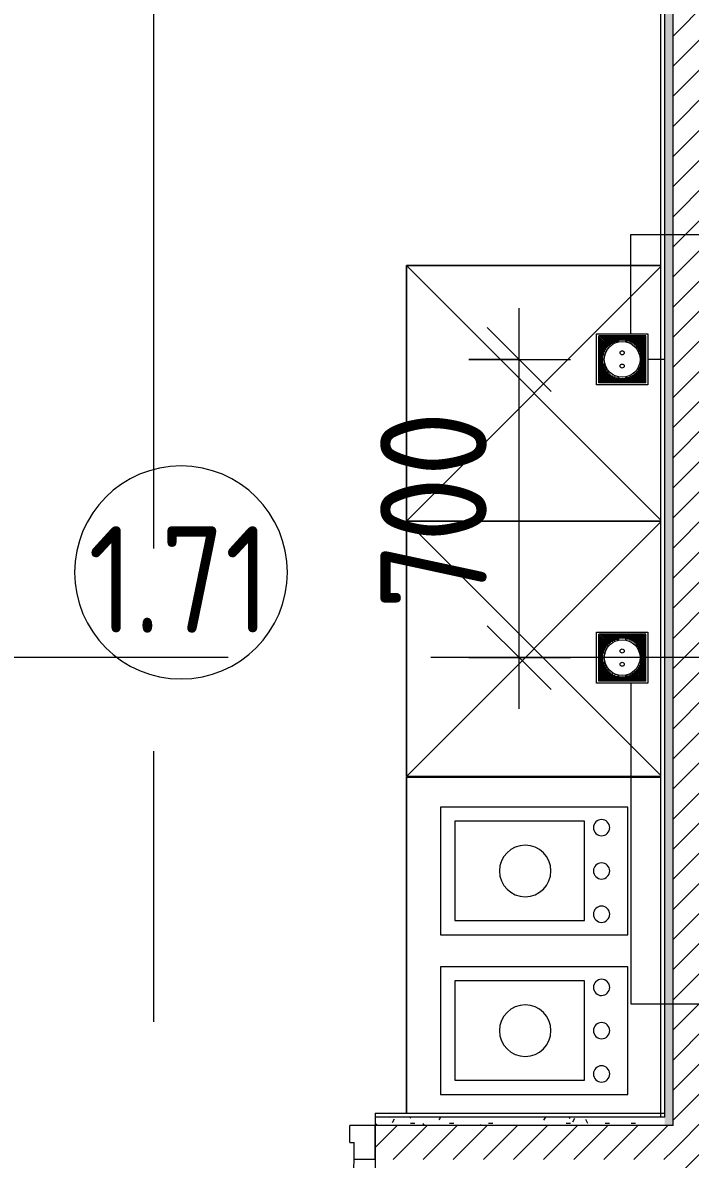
# Model space of a CAD drawing. Header units: millimetres. Extents: x 1322 to 199238, y -8553 to 29000.
# Drawn here: x 34870 to 36439, y 6621 to 9289 of the extents above; entities that cross this region are included whole.
import ezdxf

# ---------------------------------------------------------------- set-up
doc = ezdxf.new("R2010")
doc.units = ezdxf.units.MM
doc.linetypes.add('Осевая', pattern=[3175, 635, -476.25, 1587.5, -476.25])
for name, color, linetype, lineweight in [('A-ANNO-DIMS', 7, 'Continuous', 9), ('A-ANNO-DIMS-100', 7, 'Continuous', 9), ('A-AREA-IDEN', 7, 'Continuous', 9), ('A-DETL-GENF', 7, 'Continuous', 9), ('A-DOOR', 7, 'Continuous', 9), ('A-DOOR-1', 7, 'Continuous', 13), ('A-DOOR-FRAM', 7, 'Continuous', 13), ('E-ELEC-FIXT-IDEN', 7, 'Continuous', 9), ('I-WALL', 7, 'Continuous', 9), ('P-SANR-FIXT', 7, 'Continuous', 9), ('Оси-2', 7, 'Осевая', 9), ('Электрические приборы', 7, 'Continuous', 9)]:
    doc.layers.add(name, color=color, linetype=linetype, lineweight=lineweight)
for name, color, linetype, lineweight, true_color in [('A-WALL-1', 7, 'Continuous', 9, 0x3c3c3c), ('I-FURN-1', 7, 'Continuous', 9, 0xf0f0f0), ('Оси розеток', 7, 'Continuous', 9, 0xff1e23)]:
    doc.layers.add(name, color=color, linetype=linetype, lineweight=lineweight, true_color=true_color)
doc.styles.add('GOST Common_4', font='GOST_Common.ttf', dxfattribs={"width": 0.9, "height": 250})
doc.styles.add('ISOCPEUR', font='isocpeur.ttf', dxfattribs={"width": 0.9, "height": 250})
doc.dimstyles.new('ISO-2_5_0_9К_БОЛЬШОЙ_1', dxfattribs={"dimscale": 304.8, "dimtxt": 248.995294, "dimasz": 0.492126, "dimexe": 0.393701, "dimexo": 0.984252, "dimgap": 0, "dimtad": 1, "dimdec": 0, "dimrnd": 10, "dimzin": 0, "dimdsep": 46, "dimtxsty": 'ISOCPEUR', "dimblk1": 'OBLIQUE', "dimblk2": 'OBLIQUE', "dimsah": 1, "dimcen": 0.09, "dimdle": 0.393701, "dimazin": 0, "dimtfac": 1, "dimtdec": 4, "dimtix": 1, "dimtmove": 0, "dimatfit": 3, "dimfxl": 1, "dimtvp": 1, "dimtolj": 1, "dimtzin": 0, "dimarcsym": 2})
pattern_1 = [(45, (-75531.326, 0), (-35.35534, 35.35534), [])]
pattern_2 = [(0, (-75531.326, 0), (121.92, 30.48), [10.058, -81.382, 10.058, -81.382, -487.68]), (0, (-75531.326, 0), (121.92, 30.48), [-182.88, 10.058, -172.822, 10.058, -81.382, -213.36]), (0, (-75531.326, 0), (121.92, 30.48), [-457.2, 10.058, -50.902, 10.058, -142.342]), (120, (-75485.606, 15.24), (-87.356454, 90.345817), [10.058, -81.382, 10.058, -81.382, -487.68]), (120, (-75485.606, 15.24), (-87.356454, 90.345817), [-182.88, 10.058, -172.822, 10.058, -81.382, -213.36]), (120, (-75485.606, 15.24), (-87.356454, 90.345817), [-457.2, 10.058, -50.902, 10.058, -142.342]), (240, (-75470.366, 76.2), (-34.563546, -120.825817), [10.058, -81.382, 10.058, -81.382, -487.68]), (240, (-75470.366, 76.2), (-34.563546, -120.825817), [-182.88, 10.058, -172.822, 10.058, -81.382, -213.36]), (240, (-75470.366, 76.2), (-34.563546, -120.825817), [-457.2, 10.058, -50.902, 10.058, -142.342])]

# ---------------------------------------------------------------- blocks, each defined once
blk = doc.blocks.new('110_Дверь_СКБ_1Ст_Внутренняя1 - Д-8 950x2100h_охрана-32224770-План размещения напольных электротехнических лючков и розеток 1 этажа в осях 23_1-33')
at = {"layer": 'A-DOOR'}
blk.add_arc((437.5, 40), 850, 90, 180, dxfattribs=at)
at = {"layer": 'A-DOOR-1'}
for p, q in [((437.5, 890), (397.5, 890)), ((397.5, 40), (397.5, 890)), ((437.5, 890), (437.5, 40)), ((437.5, 40), (397.5, 40))]:
    blk.add_line(p, q, dxfattribs=at)
at = {"layer": 'A-DOOR-FRAM'}
for p, q in [((-462.5, 40), (-462.5, -40)), ((-462.5, 40), (-412.5, 40)), ((-412.5, 40), (-412.5, 0)), ((437.5, 40), (437.5, 0)), ((437.5, 40), (487.5, 40)), ((487.5, 40), (487.5, -40)), ((-402.5, 0), (-412.5, 0)), ((-402.5, 0), (-402.5, -40)), ((427.5, 0), (427.5, -40)), ((437.5, 0), (427.5, 0)), ((-462.5, -40), (-402.5, -40)), ((427.5, -40), (487.5, -40))]:
    blk.add_line(p, q, dxfattribs=at)
blk = doc.blocks.new('Блок Розеток и Выключателей - Блок Розеток и Выключателей_SK2-27368969-План размещения напольных электротехнических лючков и розеток 1 этажа в осях 23_1-33')
at = {"layer": 'A-DETL-GENF'}
for p, q in [((-60, -40), (60, -40)), ((-60, -160), (-60, -40)), ((-55.2, -44.8), (-55.2, -155.2)), ((55.2, -44.8), (-55.2, -44.8)), ((-52.8, -47.2), (-52.8, -152.8)), ((52.8, -47.2), (-52.8, -47.2)), ((50.4, -49.6), (-50.4, -49.6)), ((-50.4, -49.6), (-50.4, -150.4)), ((48, -52), (-48, -52)), ((-48, -52), (-48, -148)), ((48, -52), (48, -148)), ((50.4, -49.6), (50.4, -150.4)), ((52.8, -47.2), (52.8, -152.8)), ((55.2, -44.8), (55.2, -155.2)), ((60, -40), (60, -160)), ((45.6, -54.4), (-45.6, -54.4)), ((-45.6, -54.4), (-45.6, -145.6)), ((-9.6, -56.8), (-43.2, -56.8)), ((-43.2, -56.8), (-43.2, -92.8)), ((-16.8, -59.2), (-40.8, -59.2)), ((-40.8, -59.2), (-40.8, -83.2)), ((-21.6, -61.6), (-38.4, -61.6)), ((-38.4, -61.6), (-38.4, -78.4)), ((-26.4, -64), (-36, -64)), ((-36, -64), (-36, -73.6)), ((-28.8, -66.4), (-33.6, -66.4)), ((-33.6, -66.4), (-33.6, -71.2)), ((9.6, -56.8), (43.2, -56.8)), ((16.8, -59.2), (40.8, -59.2)), ((21.6, -61.6), (38.4, -61.6)), ((26.4, -64), (36, -64)), ((28.8, -66.4), (33.6, -66.4)), ((33.6, -66.4), (33.6, -71.2)), ((36, -64), (36, -73.6)), ((38.4, -61.6), (38.4, -78.4)), ((40.8, -59.2), (40.8, -83.2)), ((43.2, -56.8), (43.2, -92.8)), ((45.6, -54.4), (45.6, -145.6)), ((-43.2, -143.2), (-43.2, -107.2)), ((-40.8, -140.8), (-40.8, -116.8)), ((-38.4, -138.4), (-38.4, -121.6)), ((-36, -136), (-36, -126.4)), ((-33.6, -133.6), (-33.6, -128.8)), ((33.6, -133.6), (33.6, -128.8)), ((36, -136), (36, -126.4)), ((38.4, -138.4), (38.4, -121.6)), ((40.8, -140.8), (40.8, -116.8)), ((43.2, -143.2), (43.2, -107.2)), ((60, -160), (-60, -160)), ((55.2, -155.2), (-55.2, -155.2)), ((52.8, -152.8), (-52.8, -152.8)), ((50.4, -150.4), (-50.4, -150.4)), ((48, -148), (-48, -148)), ((45.6, -145.6), (-45.6, -145.6)), ((-9.6, -143.2), (-43.2, -143.2)), ((-16.8, -140.8), (-40.8, -140.8)), ((-21.6, -138.4), (-38.4, -138.4)), ((-26.4, -136), (-36, -136)), ((-28.8, -133.6), (-33.6, -133.6)), ((9.6, -143.2), (43.2, -143.2)), ((16.8, -140.8), (40.8, -140.8)), ((21.6, -138.4), (38.4, -138.4)), ((26.4, -136), (36, -136)), ((28.8, -133.6), (33.6, -133.6))]:
    blk.add_line(p, q, dxfattribs=at)
for centre, radius in [((0, -100), 42), ((-15.6, -100), 4.8), ((15.6, -100), 4.8)]:
    blk.add_circle(centre, radius, dxfattribs=at)
at = {"layer": 'Оси розеток'}
blk.add_line((0, 0), (0, -40), dxfattribs=at)
blk = doc.blocks.new('Блок Розеток и Выключателей - Блок Розеток и Выключателей_SK2-V25-План размещения напольных электротехнических лючков и розеток 1 этажа в осях 23_1-33')
at = {"layer": 'A-DETL-GENF'}
for p, q in [((-60, -40), (60, -40)), ((-60, -160), (-60, -40)), ((-55.2, -44.8), (-55.2, -155.2)), ((55.2, -44.8), (-55.2, -44.8)), ((-52.8, -47.2), (-52.8, -152.8)), ((52.8, -47.2), (-52.8, -47.2)), ((50.4, -49.6), (-50.4, -49.6)), ((-50.4, -49.6), (-50.4, -150.4)), ((48, -52), (-48, -52)), ((-48, -52), (-48, -148)), ((48, -52), (48, -148)), ((50.4, -49.6), (50.4, -150.4)), ((52.8, -47.2), (52.8, -152.8)), ((55.2, -44.8), (55.2, -155.2)), ((60, -40), (60, -160)), ((45.6, -54.4), (-45.6, -54.4)), ((-45.6, -54.4), (-45.6, -145.6)), ((-9.6, -56.8), (-43.2, -56.8)), ((-43.2, -56.8), (-43.2, -92.8)), ((-16.8, -59.2), (-40.8, -59.2)), ((-40.8, -59.2), (-40.8, -83.2)), ((-21.6, -61.6), (-38.4, -61.6)), ((-38.4, -61.6), (-38.4, -78.4)), ((-26.4, -64), (-36, -64)), ((-36, -64), (-36, -73.6)), ((-28.8, -66.4), (-33.6, -66.4)), ((-33.6, -66.4), (-33.6, -71.2)), ((9.6, -56.8), (43.2, -56.8)), ((16.8, -59.2), (40.8, -59.2)), ((21.6, -61.6), (38.4, -61.6)), ((26.4, -64), (36, -64)), ((28.8, -66.4), (33.6, -66.4)), ((33.6, -66.4), (33.6, -71.2)), ((36, -64), (36, -73.6)), ((38.4, -61.6), (38.4, -78.4)), ((40.8, -59.2), (40.8, -83.2)), ((43.2, -56.8), (43.2, -92.8)), ((45.6, -54.4), (45.6, -145.6)), ((-43.2, -143.2), (-43.2, -107.2)), ((-40.8, -140.8), (-40.8, -116.8)), ((-38.4, -138.4), (-38.4, -121.6)), ((-36, -136), (-36, -126.4)), ((-33.6, -133.6), (-33.6, -128.8)), ((33.6, -133.6), (33.6, -128.8)), ((36, -136), (36, -126.4)), ((38.4, -138.4), (38.4, -121.6)), ((40.8, -140.8), (40.8, -116.8)), ((43.2, -143.2), (43.2, -107.2)), ((60, -160), (-60, -160)), ((55.2, -155.2), (-55.2, -155.2)), ((52.8, -152.8), (-52.8, -152.8)), ((50.4, -150.4), (-50.4, -150.4)), ((48, -148), (-48, -148)), ((45.6, -145.6), (-45.6, -145.6)), ((-9.6, -143.2), (-43.2, -143.2)), ((-16.8, -140.8), (-40.8, -140.8)), ((-21.6, -138.4), (-38.4, -138.4)), ((-26.4, -136), (-36, -136)), ((-28.8, -133.6), (-33.6, -133.6)), ((9.6, -143.2), (43.2, -143.2)), ((16.8, -140.8), (40.8, -140.8)), ((21.6, -138.4), (38.4, -138.4)), ((26.4, -136), (36, -136)), ((28.8, -133.6), (33.6, -133.6))]:
    blk.add_line(p, q, dxfattribs=at)
for centre, radius in [((0, -100), 42), ((-15.6, -100), 4.8), ((15.6, -100), 4.8)]:
    blk.add_circle(centre, radius, dxfattribs=at)
at = {"layer": 'Оси розеток'}
blk.add_line((0, -9), (0, -40), dxfattribs=at)
blk = doc.blocks.new('Шкаф параметрический - 1_280-25596496-План размещения напольных электротехнических лючков и розеток 1 этажа в осях 23_1-33')
at = {"layer": 'I-FURN-1'}
for p, q in [((0, 0), (597.8, 597.8)), ((0, 597.8), (0, 0)), ((0, 0), (0, 597.8)), ((2.2, 597.8), (600, 0)), ((600, 0), (600, 597.8)), ((600, 597.8), (600, 0)), ((0, 0), (600, 0)), ((600, 0), (0, 0))]:
    blk.add_line(p, q, dxfattribs=at)
blk = doc.blocks.new('Мойка кухонная - Мойка Steel Hammer SH R 5151 GLOWE-25557159-План размещения напольных электротехнических лючков и розеток 1 этажа в осях 23_1-33')
at = {"layer": 'P-SANR-FIXT'}
for p, q in [((150, 0), (-150, 0)), ((-150, 0), (-150, -440)), ((150, -440), (150, 0)), ((116.1, -102.3), (-116.6, -102.3)), ((-116.6, -102.3), (-116.6, -406.4)), ((116.1, -406.4), (116.1, -102.3)), ((-116.6, -406.4), (116.1, -406.4)), ((-150, -440), (150, -440))]:
    blk.add_line(p, q, dxfattribs=at)
for centre, radius, start, end in [((-101.6, -61.9), 19, 90, 180), ((-101.6, -61.9), 19, 360, 90), ((0, -61.9), 19, 360, 180), ((101.6, -61.9), 19.1, 360, 180), ((-101.6, -61.9), 19, 180, 270), ((-101.6, -61.9), 19.1, 270, 360), ((0, -61.9), 19, 180, 360), ((101.6, -61.9), 19.1, 180, 360), ((0, -241.3), 60.5, 360, 180), ((0, -241.3), 60.5, 180, 360)]:
    blk.add_arc(centre, radius, start, end, dxfattribs=at)
blk = doc.blocks.new('Марка_Помещения - Номер-25198446-План размещения напольных электротехнических лючков и розеток 1 этажа в осях 23_1-33')
at = {"layer": 'A-AREA-IDEN'}
for start, end in [(360, 180), (180, 360)]:
    blk.add_arc((0, 0), 2.5, start, end, dxfattribs=at)
blk = doc.blocks.new('DIMBLOCK37-План размещения напольных электротехнических лючков и розеток 1 этажа в осях 23_1-33')
at = {"layer": 'A-ANNO-DIMS-100'}
for p, q in [((36036.9, 7678.7), (36036.9, 8618.8)), ((35918.7, 8498.8), (36156.9, 8498.8)), ((36036.9, 8498.8), (35918.7, 8498.8)), ((35918.7, 7798.7), (36156.9, 7798.7)), ((36036.9, 7798.7), (35918.7, 7798.7))]:
    blk.add_line(p, q, dxfattribs=at)
at = {"layer": 'A-ANNO-DIMS-100', "lineweight": 20}
for p, q in [((36036.9, 8498.8), (35961.9, 8573.8)), ((36036.9, 8498.8), (36111.9, 8423.8)), ((36036.9, 7798.7), (35961.9, 7873.7)), ((36036.9, 7798.7), (36111.9, 7723.7))]:
    blk.add_line(p, q, dxfattribs=at)
at = {"layer": 'A-ANNO-DIMS-100', "color": 0, "insert": (35710.3, 7911.7), "char_height": 250, "width": 568.858, "attachment_point": 1, "rotation": 90, "line_spacing_factor": 1.149209, "style": 'ISOCPEUR'}
blk.add_mtext('700', dxfattribs=at)
blk = doc.blocks.new('_Oblique')
at = {"color": 0, "linetype": 'ByBlock', "lineweight": -2}
blk.add_line((-0.5, -0.5), (0.5, 0.5), dxfattribs=at)

msp = doc.modelspace()

# ---------------------------------------------------------------- hatches: boundary and pattern name
at = {"layer": 'I-WALL'}
h = msp.add_hatch(dxfattribs=at)
h.set_pattern_fill('FP_31', color=256, style=0, pattern_type=2)
h.set_pattern_definition(pattern_2)
h.paths.add_polyline_path([(36378.7, 6700), (36398.7, 6700), (36398.7, 10380), (36378.7, 10380), (36378.7, 6720)])
h = msp.add_hatch(dxfattribs=at)
h.set_pattern_fill('FP_3', color=256, style=0, pattern_type=2)
h.set_pattern_definition(pattern_1)
h.paths.add_polyline_path([(36478.7, 5400), (36478.7, 10380), (36398.7, 10380), (36398.7, 5400)])
h = msp.add_hatch(dxfattribs=at)
h.set_pattern_fill('FP_3', color=256, style=0, pattern_type=2)
h.set_pattern_definition(pattern_1)
h.paths.add_polyline_path([(36280.7, 6620), (36398.7, 6620), (36398.7, 6700), (35698.7, 6700), (35698.7, 6620), (36114.5, 6620)])
h.paths.add_polyline_path([(34218.7, 6620), (34748.7, 6620), (34748.7, 6700), (34218.7, 6700)])
h = msp.add_hatch(dxfattribs=at)
h.set_pattern_fill('FP_31', color=256, style=0, pattern_type=2)
h.set_pattern_definition(pattern_2)
h.paths.add_polyline_path([(34618.7, 6700), (34748.7, 6700), (34748.7, 6720), (34598.7, 6720), (34598.7, 6700)])
h.paths.add_polyline_path([(36280.7, 6700), (36378.7, 6700), (36378.7, 6720), (35698.7, 6720), (35698.7, 6700), (36114.5, 6700)])

# ---------------------------------------------------------------- linework, layer by layer
at = {"layer": 'A-WALL-1'}
for p, q in [((36398.7, 6700), (36398.7, 10380)), ((35698.7, 6720), (35698.7, 6600)), ((36398.7, 6700), (35698.7, 6700))]:
    msp.add_line(p, q, dxfattribs=at)
at = {"layer": 'E-ELEC-FIXT-IDEN'}
for p, q in [((36298.7, 8792.2), (37029.2, 8792.2)), ((36298.7, 8558.8), (36298.7, 8792.2)), ((36298.7, 7738.7), (36298.7, 6985.7)), ((36298.7, 6985.7), (37353.7, 6985.7))]:
    msp.add_line(p, q, dxfattribs=at)
at = {"layer": 'I-FURN-1'}
for p, q in [((36369.7, 7517.9), (35771.9, 7517.9)), ((35771.9, 7517.9), (35771.9, 6729)), ((35771.9, 6729), (35771.9, 7517.9)), ((35771.9, 7517.9), (36369.7, 7517.9))]:
    msp.add_line(p, q, dxfattribs=at)
at = {"layer": 'I-WALL'}
for p, q in [((36369.7, 6720.5), (36369.7, 10380)), ((36378.7, 6720), (36378.7, 10380)), ((35698.7, 6729), (36378.7, 6729)), ((35698.7, 6729), (35698.7, 6720)), ((36378.7, 6720), (35698.7, 6720)), ((36369.7, 6720.5), (36378.7, 6720.5))]:
    msp.add_line(p, q, dxfattribs=at)
at = {"layer": 'Оси-2'}
for p, q in [((35178.7, 593.7), (35178.7, 19528.3)), ((9318.1, 7800), (47228.7, 7800))]:
    msp.add_line(p, q, dxfattribs=at)

# ---------------------------------------------------------------- block references
at = {"layer": 'A-AREA-IDEN', "xscale": 99.99999999999993, "yscale": 99.99999999999993, "zscale": 99.99999999999993}
msp.add_blockref('Марка_Помещения - Номер-25198446-План размещения напольных электротехнических лючков и розеток 1 этажа в осях 23_1-33', (35242.3, 7998.7), dxfattribs=at)
at = {"layer": 'A-DOOR', "rotation": 180}
msp.add_blockref('110_Дверь_СКБ_1Ст_Внутренняя1 - Д-8 950x2100h_охрана-32224770-План размещения напольных электротехнических лючков и розеток 1 этажа в осях 23_1-33', (35236.2, 6660), dxfattribs=at)
at = {"layer": 'I-FURN-1', "rotation": 269.9999999999994}
for p in [(35771.8, 8719.4), (35771.8, 8119.4)]:
    msp.add_blockref('Шкаф параметрический - 1_280-25596496-План размещения напольных электротехнических лючков и розеток 1 этажа в осях 23_1-33', p, dxfattribs=at)
at = {"layer": 'P-SANR-FIXT', "rotation": 269.9999999999999}
for p in [(36292.2, 7297.9), (36292.2, 6922.9)]:
    msp.add_blockref('Мойка кухонная - Мойка Steel Hammer SH R 5151 GLOWE-25557159-План размещения напольных электротехнических лючков и розеток 1 этажа в осях 23_1-33', p, dxfattribs=at)
at = {"layer": 'Электрические приборы', "rotation": 269.9999999999997}
for name, p in [('Блок Розеток и Выключателей - Блок Розеток и Выключателей_SK2-27368969-План размещения напольных электротехнических лючков и розеток 1 этажа в осях 23_1-33', (36378.7, 8498.8)), ('Блок Розеток и Выключателей - Блок Розеток и Выключателей_SK2-V25-План размещения напольных электротехнических лючков и розеток 1 этажа в осях 23_1-33', (36378.7, 7798.7))]:
    msp.add_blockref(name, p, dxfattribs=at)

# ---------------------------------------------------------------- texts
at = {"layer": 'A-AREA-IDEN', "insert": (35024.2, 8107.2), "char_height": 250, "width": 548.354, "attachment_point": 1, "style": 'GOST Common_4'}
msp.add_mtext('1.71', dxfattribs=at)

# ---------------------------------------------------------------- dimensions: what is measured, and where the dimension line sits
at = {"layer": 'A-ANNO-DIMS'}
dim = msp.add_linear_dim(base=(36036.9, 8498.8), p1=(36218.7, 7798.7), p2=(36218.7, 8498.8), angle=90, dimstyle='ISO-2_5_0_9К_БОЛЬШОЙ_1', override={"dimpost": '<>', "dimfxl": 700.000005}, dxfattribs=at)
dim.commit()
dim.dimension.update_dxf_attribs({"geometry": 'DIMBLOCK37-План размещения напольных электротехнических лючков и розеток 1 этажа в осях 23_1-33', "text_midpoint": (35911.9, 8148.8)})

doc.saveas('drawing.dxf')
